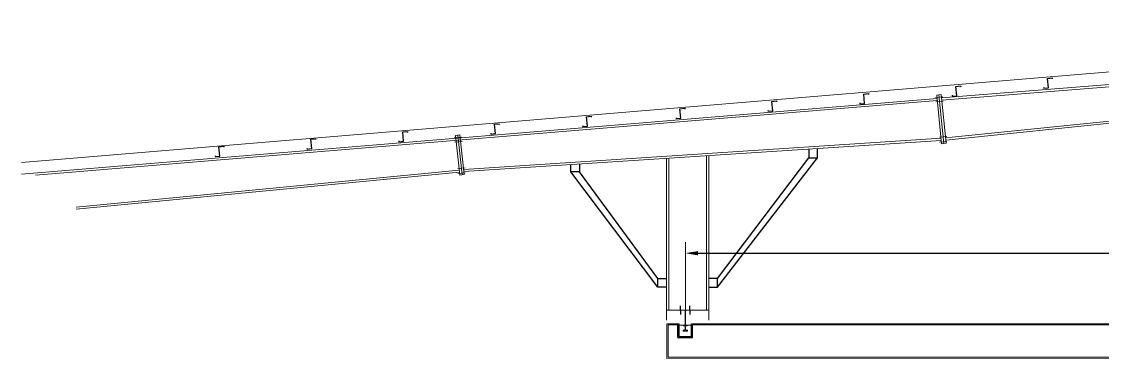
# Model space of a CAD drawing. Header units: millimetres. Extents: x 68421 to 1479662, y -51504 to 144751.
# Drawn here: x 265712 to 284299, y 119357 to 125146 of the extents above; entities that cross this region are included whole.
import ezdxf

# ---------------------------------------------------------------- set-up
doc = ezdxf.new("R2010")
doc.units = ezdxf.units.MM
doc.header["$LTSCALE"] = 0.35
doc.header["$MEASUREMENT"] = 0
doc.linetypes.add('CONTIN', pattern=[0, 0, 0])
doc.layers.get('0').update_dxf_attribs({"linetype": 'CONTIN'})
doc.layers.get('Defpoints').update_dxf_attribs({"linetype": 'CONTINUOUS'})
doc.layers.add('1', color=7, linetype='CONTIN')
doc.layers.add('10', color=10, linetype='CONTIN')
doc.layers.add('COLUMN', color=5, linetype='CONTINUOUS', lineweight=70)
doc.styles.add('S', font='simplex.shx')
doc.styles.add('SIMPLEX', font='simplex.shx', dxfattribs={"width": 0.8})
doc.dimstyles.new('Copy of 1-200', dxfattribs={"dimscale": 175, "dimtxt": 2, "dimasz": 2, "dimexe": 1.5, "dimexo": 0.75, "dimgap": 0.9, "dimtad": 1, "dimdec": 0, "dimzin": 0, "dimdsep": 46, "dimtxsty": 'SIMPLEX', "dimcen": 0.09, "dimclrd": 6, "dimclre": 6, "dimclrt": 7, "dimadec": 0, "dimazin": 0, "dimtfac": 1, "dimtdec": 0, "dimtmove": 0, "dimatfit": 3, "dimfxl": 1, "dimtolj": 1, "dimtzin": 0, "dimlwd": 0, "dimlwe": 0, "dimarcsym": 0})

# ---------------------------------------------------------------- blocks, each defined once
blk = doc.blocks.new('ZCOL')
for p, q in [((10.2, 0), (0, 0)), ((0, 0), (0, -25.4)), ((10.2, -2.5), (10.2, 0)), ((-10.2, -25.4), (-10.2, -22.9)), ((0, -25.4), (-10.2, -25.4))]:
    blk.add_line(p, q)
blk = doc.blocks.new('RAIL')
at = {"layer": 'COLUMN', "lineweight": 0}
for p, q in [((37, 0), (-37, 0)), ((-27, 103), (27, 103)), ((-15, 83), (-27, 83)), ((-27, 8), (-15, 8)), ((-5, 18), (-5, 73)), ((5, 73), (5, 18)), ((27, 83), (15, 83)), ((15, 8), (27, 8))]:
    blk.add_line(p, q, dxfattribs=at)
for centre, start, end in [((-27, 93), 90, 180), ((-27, 93), 180, 270), ((-27, -2), 90, 169.2104), ((-15, 73), 0, 90), ((-15, 18), 270, 0), ((15, 73), 90, 180), ((15, 18), 180, 270), ((27, 93), 0, 90), ((27, 93), 270, 0), ((27, -2), 10.7896, 90)]:
    blk.add_arc(centre, 10, start, end, dxfattribs=at)
blk = doc.blocks.new('*D77')
at = {"color": 6, "lineweight": 13, "transparency": 16777216}
for p, q in [((488518, 38682), (488518, 40116)), ((523727, 38682), (523727, 40116))]:
    blk.add_line(p, q, dxfattribs=at)
at = {"color": 6, "transparency": 16777216}
blk.add_line((488736, 39929), (523508, 39929), dxfattribs=at)
for points in [[(488736, 39965), (488736, 39892), (488518, 39929)], [(523508, 39965), (523508, 39892), (523727, 39929)]]:
    blk.add_solid(points, dxfattribs=at)
at = {"layer": 'Defpoints', "color": 0, "transparency": 16777216}
for p in [(523727, 39929), (488518, 38588), (523727, 38588)]:
    blk.add_point(p, dxfattribs=at)
at = {"color": 7, "transparency": 16777216, "char_height": 250, "width": 11282.1, "attachment_point": 5, "style": 'S'}
for s, insert in [('\\A1; 5.0MT 37020 +/-', (506122, 40232)), ('\\A1;(BY OTHERS)', (506122, 39626))]:
    blk.add_mtext(s, dxfattribs=dict(at, insert=insert))
blk = doc.blocks.new('CRANE')
at = {"color": 5, "lineweight": 0}
blk.add_line((0, 0), (-29038.1, -2421.2), dxfattribs=at)
for p, q in [((-15500.8, -2189.6), (-15500.8, -2339.6)), ((-15350.8, -2339.6), (-15350.8, -2181)), ((-17069.8, -4416.6), (-15500.8, -2339.6)), ((-17069.8, -4566.6), (-15350.8, -2339.6)), ((-15500.8, -2339.6), (-15350.8, -2339.6)), ((-19593.2, -2584.9), (-19593.2, -2457.5)), ((-19443.2, -2584.9), (-19593.2, -2584.9)), ((-18096.2, -4566.6), (-19593.2, -2584.9)), ((-19443.2, -2447.7), (-19443.2, -2584.9)), ((-18096.2, -4416.6), (-19443.2, -2584.9)), ((-18096.3, -4566.6), (-18096.3, -4416.6)), ((-18096.3, -4416.6), (-17946.2, -4416.6)), ((-17069.8, -4416.6), (-17219.8, -4416.6)), ((-17069.8, -4566.6), (-17069.8, -4416.6)), ((-17946.3, -4566.6), (-18096.3, -4566.6)), ((-17219.8, -4566.6), (-17069.8, -4566.6)), ((-17705.8, -4960.6), (-17705.8, -4884.6)), ((-17705.8, -4960.6), (-17705.8, -5036.6)), ((-17546.8, -4960.6), (-17546.8, -4884.6)), ((-17546.8, -4960.6), (-17546.8, -5036.5)), ((-17730, -5412.3), (-17730, -5192.9)), ((-17527.6, -5192.9), (-17527.6, -5192.8)), ((-17517.6, -5412.3), (-17517.6, -5192.9)), ((-17750, -5432.3), (-17750, -5212.8)), ((-17497.6, -5432.3), (-17497.6, -5212.8)), ((-17750, -5432.3), (-17497.6, -5432.3)), ((-17730, -5412.3), (-17517.6, -5412.3))]:
    blk.add_line(p, q)
at = {"lineweight": 0}
for p, q in [((-17941.1, -5192.9), (-17730, -5192.9)), ((-17941.1, -5192.9), (-17941.1, -5788.7)), ((-17517.6, -5192.9), (17474.8, -5192.9)), ((-17921.2, -5212.8), (-17750, -5212.8)), ((-17921.2, -5212.8), (-17921.2, -5768.8)), ((-17497.6, -5212.8), (17454.8, -5212.8)), ((-17941.1, -5788.7), (17898.3, -5784.9)), ((-17921.2, -5768.8), (17878.4, -5765))]:
    blk.add_line(p, q, dxfattribs=at)
at = {"linetype": 'ByBlock', "lineweight": 0}
blk.add_line((-17730, -5218.5), (-17517.6, -5218.5), dxfattribs=at)
blk.add_line((-17730, -5218.5), (-17517.6, -5218.5), dxfattribs=at)
at = {"layer": '1', "color": 7, "lineweight": 0}
for p, q in [((-5735.9, -715.2), (-13218.1, -1312.1)), ((-5732.1, -753.1), (-13214.3, -1350.1)), ((-13321.1, -1303.3), (-13194.7, -1290.7)), ((-13299.6, -1262.9), (-13223.8, -1255.3)), ((-13215.9, -2099.2), (-13299.6, -1262.9)), ((-13261.7, -1259.1), (-13178, -2095.4)), ((-13223.8, -1255.3), (-13140.1, -2091.6)), ((-5662.5, -1235.5), (-13149.6, -1997)), ((-5658.7, -1273.4), (-13145.8, -2034.9)), ((-13293.9, -1319.7), (-29037.8, -2624.8)), ((-13290.1, -1357.6), (-28800, -2636.6)), ((-13313.5, -1379.1), (-13187.1, -1366.5)), ((-21597.1, -1996.3), (-21470.7, -1983.7)), ((-21575.6, -1955.9), (-21499.8, -1948.3)), ((-21501.9, -2637.2), (-21575.6, -1955.9)), ((-21537.7, -1952.1), (-21464, -2633.4)), ((-21499.8, -1948.3), (-21426.1, -2629.6)), ((-13225.4, -2004.3), (-21435.1, -2539.3)), ((-13221.6, -2042.2), (-21431.3, -2577.3)), ((-13252.6, -1988), (-13126.2, -1975.3)), ((-21589.5, -2072.1), (-21463.1, -2059.5)), ((-13252.6, -2072), (-13126.2, -2059.3)), ((-13140.1, -2091.6), (-13215.9, -2099.2)), ((-17946.3, -2350.1), (-17946.3, -4960.6)), ((-17908.2, -2347.7), (-17908.2, -4960.6)), ((-17258.2, -2305.3), (-17257.8, -4960.6)), ((-17220.1, -2302.8), (-17219.8, -4960.6)), ((-21510.4, -2552.5), (-28101, -3186.8)), ((-21506.6, -2590.5), (-28101, -3225)), ((-21538.6, -2526), (-21412.2, -2513.3)), ((-21538.6, -2610), (-21412.2, -2597.3)), ((-21426.1, -2629.6), (-21501.9, -2637.2)), ((-17946.3, -4960.6), (-17219.8, -4960.5)), ((-17946.3, -4960.6), (-17946.3, -5134.6)), ((-17623.8, -5218.5), (-17623.8, -4960.6)), ((-17219.8, -4960.5), (-17219.8, -5134.6))]:
    blk.add_line(p, q, dxfattribs=at)
at = {"color": 3, "linetype": 'ByBlock', "lineweight": 0, "ltscale": 5, "extrusion": (0, 0, -1), "xscale": -1, "zscale": -1, "rotation": 179.999905234326}
blk.add_blockref('RAIL', (17623.8, -5218.5), dxfattribs=at)
at = {"layer": '10', "color": 7, "lineweight": 0, "yscale": -6.3740158, "zscale": -6.3740158, "rotation": 5.710593199999998}
for p, xscale in [((-12953.4, -1274.1), -7.999999999999992), ((-11379.3, -1136.1), -7.999999999999992), ((-14539.5, -1406.1), -7.999999999999993), ((-16119.6, -1532.2), -7.999999999999992), ((-19307.8, -1796.2), -7.999999999999992), ((-17699.7, -1659.2), -7.999999999999992), ((-20887.9, -1924.2), -7.999999999999992), ((-24048.1, -2182.2), -7.999999999999992), ((-22468, -2057.2), -7.999999999999993), ((-25628.2, -2312.2), -7.999999999999992)]:
    blk.add_blockref('ZCOL', p, dxfattribs=dict(at, xscale=xscale))
dim = blk.add_linear_dim(base=(17585.4, -3980.6), p1=(-17623.8, -5321.2), p2=(17585.4, -5321.2), text=' 5.0MT 37020 +/-\\X(BY OTHERS)', dimstyle='Copy of 1-200')
dim.commit()
dim.dimension.update_dxf_attribs({"geometry": '*D77', "text_midpoint": (-19.2, -3980.6), "insert": (-506141.4, -43909.5)})

msp = doc.modelspace()

# ---------------------------------------------------------------- block references
at = {"color": 0, "lineweight": 0}
msp.add_blockref('CRANE', (294749.85848, 125145.60384), dxfattribs=at)

doc.saveas('drawing.dxf')
